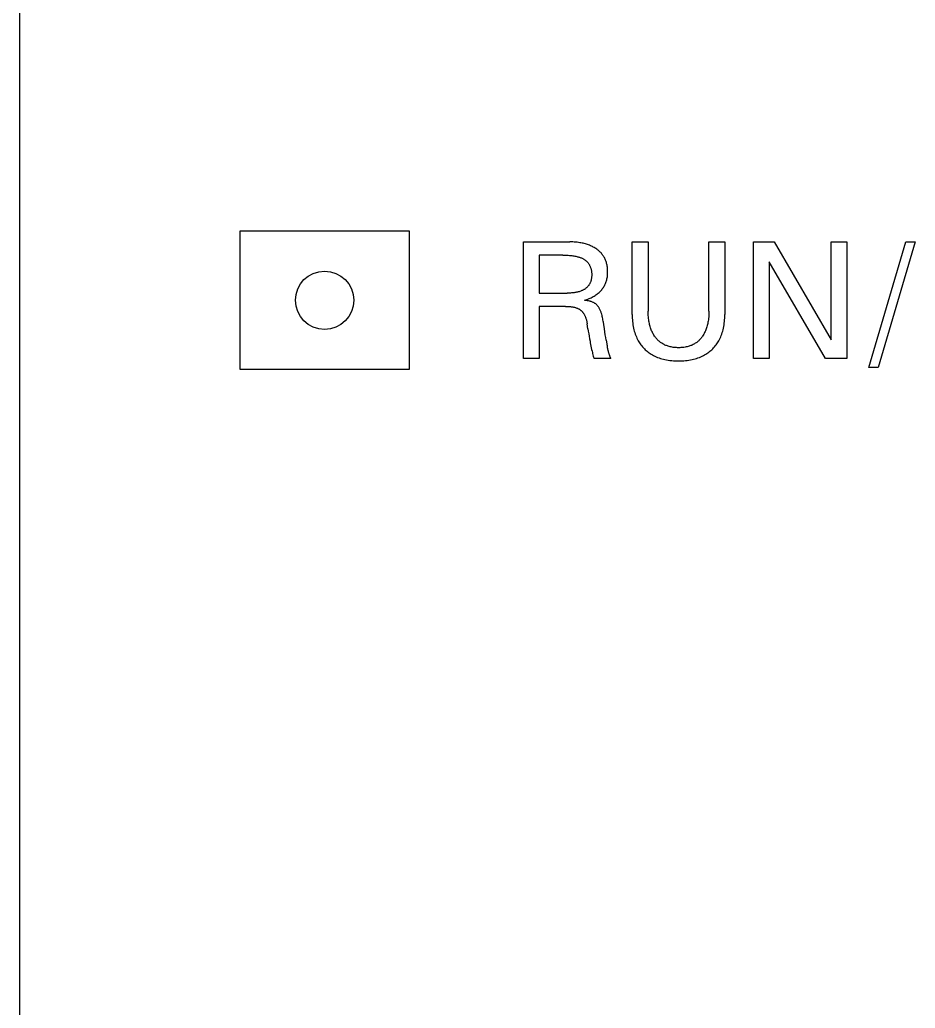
# Model space of a CAD drawing. Extents: x 0 to 420, y 0 to 297.
# Drawn here: x 143.26 to 160.15, y 206.98 to 225.62 of the extents above; entities that cross this region are included whole.
import ezdxf

# ---------------------------------------------------------------- set-up
doc = ezdxf.new("R2010")
doc.units = 0
doc.header["$LTSCALE"] = 23.1
doc.layers.add('10000_FRONT', color=7, linetype='CONTINUOUS')

msp = doc.modelspace()

# ---------------------------------------------------------------- linework, layer by layer
at = {"layer": '10000_FRONT', "color": 7, "linetype": 'CONTINUOUS'}
for p, q in [((143.262, 172.627), (143.262, 260.627)), ((147.412, 221.627), (147.412, 219.027)), ((150.612, 221.627), (147.412, 221.627)), ((150.612, 219.027), (150.612, 221.627)), ((152.762, 219.227), (152.762, 221.427)), ((152.762, 221.427), (153.638, 221.427)), ((153.666, 221.427), (153.638, 221.427)), ((153.693, 221.426), (153.666, 221.427)), ((153.72, 221.425), (153.693, 221.426)), ((153.747, 221.423), (153.72, 221.425)), ((153.774, 221.42), (153.747, 221.423)), ((153.801, 221.417), (153.774, 221.42)), ((153.828, 221.413), (153.801, 221.417)), ((153.849, 221.409), (153.828, 221.413)), ((153.87, 221.405), (153.849, 221.409)), ((153.891, 221.401), (153.87, 221.405)), ((153.911, 221.396), (153.891, 221.401)), ((153.932, 221.39), (153.911, 221.396)), ((153.952, 221.384), (153.932, 221.39)), ((153.972, 221.378), (153.952, 221.384)), ((153.992, 221.371), (153.972, 221.378)), ((154.011, 221.364), (153.992, 221.371)), ((154.029, 221.356), (154.011, 221.364)), ((154.046, 221.348), (154.029, 221.356)), ((154.064, 221.34), (154.046, 221.348)), ((154.081, 221.331), (154.064, 221.34)), ((154.098, 221.321), (154.081, 221.331)), ((154.115, 221.311), (154.098, 221.321)), ((154.131, 221.301), (154.115, 221.311)), ((154.145, 221.291), (154.131, 221.301)), ((154.159, 221.281), (154.145, 221.291)), ((154.172, 221.271), (154.159, 221.281)), ((154.185, 221.26), (154.172, 221.271)), ((154.197, 221.248), (154.185, 221.26)), ((154.816, 220.056), (154.816, 221.427)), ((154.816, 221.427), (155.116, 221.427)), ((155.116, 221.427), (155.116, 220.122)), ((156.262, 220.122), (156.262, 221.427)), ((156.262, 221.427), (156.562, 221.427)), ((156.562, 221.427), (156.562, 220.056)), ((157.101, 219.227), (157.101, 221.427)), ((157.101, 221.427), (157.493, 221.427)), ((157.493, 221.427), (158.567, 219.582)), ((158.567, 219.582), (158.567, 221.427)), ((158.567, 221.427), (158.866, 221.427)), ((158.866, 221.427), (158.866, 219.227)), ((159.276, 219.062), (159.976, 221.427)), ((160.154, 221.427), (159.454, 219.062)), ((159.976, 221.427), (160.154, 221.427)), ((153.063, 221.178), (153.063, 220.462)), ((153.507, 221.178), (153.063, 221.178)), ((153.507, 221.178), (153.533, 221.177)), ((153.533, 221.177), (153.559, 221.177)), ((153.559, 221.177), (153.584, 221.176)), ((153.584, 221.176), (153.61, 221.175)), ((153.61, 221.175), (153.635, 221.173)), ((153.635, 221.173), (153.661, 221.17)), ((153.661, 221.17), (153.679, 221.168)), ((153.679, 221.168), (153.696, 221.166)), ((153.696, 221.166), (153.714, 221.164)), ((153.714, 221.164), (153.732, 221.161)), ((153.732, 221.161), (153.75, 221.157)), ((153.75, 221.157), (153.768, 221.153)), ((153.768, 221.153), (153.785, 221.149)), ((153.785, 221.149), (153.798, 221.146)), ((153.798, 221.146), (153.81, 221.142)), ((153.81, 221.142), (153.822, 221.138)), ((153.822, 221.138), (153.834, 221.134)), ((153.834, 221.134), (153.846, 221.13)), ((153.846, 221.13), (153.858, 221.125)), ((153.858, 221.125), (153.87, 221.119)), ((153.87, 221.119), (153.882, 221.114)), ((153.882, 221.114), (153.891, 221.108)), ((153.891, 221.108), (153.901, 221.103)), ((153.901, 221.103), (153.91, 221.097)), ((153.91, 221.097), (153.919, 221.091)), ((153.919, 221.091), (153.928, 221.084)), ((153.928, 221.084), (153.937, 221.078)), ((153.937, 221.078), (153.945, 221.071)), ((153.945, 221.071), (153.953, 221.063)), ((154.21, 221.237), (154.197, 221.248)), ((154.221, 221.225), (154.21, 221.237)), ((154.233, 221.212), (154.221, 221.225)), ((154.244, 221.199), (154.233, 221.212)), ((154.254, 221.186), (154.244, 221.199)), ((154.264, 221.173), (154.254, 221.186)), ((154.273, 221.159), (154.264, 221.173)), ((154.282, 221.145), (154.273, 221.159)), ((154.29, 221.131), (154.282, 221.145)), ((154.297, 221.116), (154.29, 221.131)), ((154.304, 221.102), (154.297, 221.116)), ((154.311, 221.086), (154.304, 221.102)), ((154.317, 221.071), (154.311, 221.086)), ((154.323, 221.056), (154.317, 221.071)), ((153.953, 221.063), (153.961, 221.056)), ((153.961, 221.056), (153.969, 221.048)), ((153.969, 221.048), (153.976, 221.039)), ((153.976, 221.039), (153.983, 221.031)), ((153.983, 221.031), (153.989, 221.022)), ((153.989, 221.022), (153.995, 221.013)), ((153.995, 221.013), (154.001, 221.004)), ((154.001, 221.004), (154.007, 220.995)), ((154.007, 220.995), (154.012, 220.985)), ((154.012, 220.985), (154.017, 220.976)), ((154.017, 220.976), (154.021, 220.966)), ((154.021, 220.966), (154.025, 220.956)), ((154.025, 220.956), (154.029, 220.946)), ((154.029, 220.946), (154.033, 220.935)), ((154.033, 220.935), (154.036, 220.924)), ((154.036, 220.924), (154.039, 220.912)), ((154.039, 220.912), (154.042, 220.9)), ((154.042, 220.9), (154.045, 220.888)), ((154.045, 220.888), (154.047, 220.876)), ((154.328, 221.04), (154.323, 221.056)), ((154.333, 221.023), (154.328, 221.04)), ((154.337, 221.005), (154.333, 221.023)), ((154.341, 220.988), (154.337, 221.005)), ((154.344, 220.97), (154.341, 220.988)), ((154.347, 220.952), (154.344, 220.97)), ((154.349, 220.935), (154.347, 220.952)), ((154.351, 220.917), (154.349, 220.935)), ((154.352, 220.899), (154.351, 220.917)), ((154.352, 220.881), (154.352, 220.899)), ((157.401, 221.051), (157.401, 219.227)), ((158.462, 219.227), (157.401, 221.051)), ((154.039, 220.702), (154.036, 220.692)), ((154.042, 220.713), (154.039, 220.702)), ((154.044, 220.724), (154.042, 220.713)), ((154.046, 220.735), (154.044, 220.724)), ((154.048, 220.746), (154.046, 220.735)), ((154.047, 220.876), (154.048, 220.864)), ((154.048, 220.864), (154.05, 220.851)), ((154.049, 220.757), (154.048, 220.746)), ((154.05, 220.768), (154.049, 220.757)), ((154.05, 220.851), (154.051, 220.839)), ((154.051, 220.779), (154.05, 220.768)), ((154.051, 220.839), (154.051, 220.827)), ((154.051, 220.827), (154.052, 220.814)), ((154.052, 220.802), (154.051, 220.791)), ((154.051, 220.791), (154.051, 220.779)), ((154.052, 220.814), (154.052, 220.802)), ((154.33, 220.696), (154.335, 220.714)), ((154.335, 220.714), (154.339, 220.732)), ((154.339, 220.732), (154.343, 220.75)), ((154.343, 220.75), (154.346, 220.769)), ((154.346, 220.769), (154.348, 220.788)), ((154.348, 220.788), (154.35, 220.806)), ((154.35, 220.806), (154.351, 220.825)), ((154.351, 220.825), (154.352, 220.844)), ((154.352, 220.863), (154.352, 220.881)), ((154.352, 220.844), (154.352, 220.863)), ((153.875, 220.513), (153.865, 220.508)), ((153.885, 220.517), (153.875, 220.513)), ((153.895, 220.522), (153.885, 220.517)), ((153.904, 220.528), (153.895, 220.522)), ((153.914, 220.533), (153.904, 220.528)), ((153.923, 220.539), (153.914, 220.533)), ((153.932, 220.545), (153.923, 220.539)), ((153.941, 220.552), (153.932, 220.545)), ((153.949, 220.559), (153.941, 220.552)), ((153.957, 220.565), (153.949, 220.559)), ((153.965, 220.573), (153.957, 220.565)), ((153.973, 220.58), (153.965, 220.573)), ((153.98, 220.588), (153.973, 220.58)), ((153.987, 220.596), (153.98, 220.588)), ((153.994, 220.604), (153.987, 220.596)), ((154, 220.613), (153.994, 220.604)), ((154.006, 220.622), (154, 220.613)), ((154.011, 220.631), (154.006, 220.622)), ((154.016, 220.641), (154.011, 220.631)), ((154.021, 220.651), (154.016, 220.641)), ((154.025, 220.661), (154.021, 220.651)), ((154.029, 220.671), (154.025, 220.661)), ((154.033, 220.681), (154.029, 220.671)), ((154.036, 220.692), (154.033, 220.681)), ((154.216, 220.499), (154.228, 220.513)), ((154.228, 220.513), (154.24, 220.526)), ((154.24, 220.526), (154.251, 220.54)), ((154.251, 220.54), (154.262, 220.555)), ((154.262, 220.555), (154.272, 220.569)), ((154.272, 220.569), (154.281, 220.584)), ((154.281, 220.584), (154.29, 220.599)), ((154.29, 220.599), (154.298, 220.615)), ((154.298, 220.615), (154.305, 220.63)), ((154.305, 220.63), (154.312, 220.646)), ((154.312, 220.646), (154.319, 220.663)), ((154.319, 220.663), (154.325, 220.679)), ((154.325, 220.679), (154.33, 220.696)), ((153.063, 220.462), (153.587, 220.462)), ((153.603, 220.462), (153.587, 220.462)), ((153.62, 220.462), (153.603, 220.462)), ((153.636, 220.463), (153.62, 220.462)), ((153.652, 220.463), (153.636, 220.463)), ((153.669, 220.464), (153.652, 220.463)), ((153.685, 220.465), (153.669, 220.464)), ((153.701, 220.467), (153.685, 220.465)), ((153.718, 220.469), (153.701, 220.467)), ((153.734, 220.471), (153.718, 220.469)), ((153.75, 220.474), (153.734, 220.471)), ((153.766, 220.477), (153.75, 220.474)), ((153.782, 220.48), (153.766, 220.477)), ((153.798, 220.484), (153.782, 220.48)), ((153.814, 220.489), (153.798, 220.484)), ((153.829, 220.494), (153.814, 220.489)), ((153.845, 220.5), (153.829, 220.494)), ((153.855, 220.504), (153.845, 220.5)), ((153.865, 220.508), (153.855, 220.504)), ((153.917, 220.328), (153.939, 220.334)), ((153.935, 220.325), (153.917, 220.328)), ((153.953, 220.323), (153.935, 220.325)), ((153.939, 220.334), (153.96, 220.341)), ((153.96, 220.341), (153.981, 220.349)), ((153.981, 220.349), (154.002, 220.358)), ((154.002, 220.358), (154.022, 220.366)), ((154.022, 220.366), (154.041, 220.375)), ((154.041, 220.375), (154.06, 220.385)), ((154.06, 220.385), (154.079, 220.395)), ((154.079, 220.395), (154.097, 220.405)), ((154.097, 220.405), (154.114, 220.416)), ((154.114, 220.416), (154.131, 220.428)), ((154.131, 220.428), (154.148, 220.44)), ((154.148, 220.44), (154.162, 220.451)), ((154.162, 220.451), (154.176, 220.462)), ((154.176, 220.462), (154.19, 220.474)), ((154.19, 220.474), (154.203, 220.487)), ((154.203, 220.487), (154.216, 220.499)), ((153.063, 220.212), (153.063, 219.227)), ((153.559, 220.212), (153.063, 220.212)), ((153.559, 220.212), (153.572, 220.212)), ((153.572, 220.212), (153.585, 220.212)), ((153.585, 220.212), (153.598, 220.212)), ((153.598, 220.212), (153.61, 220.211)), ((153.61, 220.211), (153.623, 220.21)), ((153.623, 220.21), (153.636, 220.209)), ((153.636, 220.209), (153.649, 220.208)), ((153.649, 220.208), (153.662, 220.206)), ((153.662, 220.206), (153.675, 220.205)), ((153.675, 220.205), (153.685, 220.203)), ((153.685, 220.203), (153.696, 220.201)), ((153.696, 220.201), (153.707, 220.199)), ((153.707, 220.199), (153.717, 220.197)), ((153.717, 220.197), (153.728, 220.194)), ((153.728, 220.194), (153.738, 220.191)), ((153.738, 220.191), (153.748, 220.188)), ((153.748, 220.188), (153.759, 220.185)), ((153.759, 220.185), (153.769, 220.181)), ((153.769, 220.181), (153.777, 220.178)), ((153.777, 220.178), (153.784, 220.175)), ((153.784, 220.175), (153.792, 220.172)), ((153.792, 220.172), (153.799, 220.168)), ((153.799, 220.168), (153.806, 220.164)), ((153.806, 220.164), (153.814, 220.16)), ((153.814, 220.16), (153.821, 220.156)), ((153.821, 220.156), (153.828, 220.152)), ((153.828, 220.152), (153.834, 220.147)), ((153.834, 220.147), (153.841, 220.142)), ((153.841, 220.142), (153.847, 220.137)), ((153.847, 220.137), (153.853, 220.132)), ((153.971, 220.319), (153.953, 220.323)), ((153.989, 220.316), (153.971, 220.319)), ((154.007, 220.312), (153.989, 220.316)), ((154.019, 220.308), (154.007, 220.312)), ((154.031, 220.305), (154.019, 220.308)), ((154.043, 220.301), (154.031, 220.305)), ((154.055, 220.296), (154.043, 220.301)), ((154.067, 220.291), (154.055, 220.296)), ((154.079, 220.286), (154.067, 220.291)), ((154.087, 220.282), (154.079, 220.286)), ((154.096, 220.278), (154.087, 220.282)), ((154.104, 220.273), (154.096, 220.278)), ((154.112, 220.268), (154.104, 220.273)), ((154.119, 220.263), (154.112, 220.268)), ((154.127, 220.257), (154.119, 220.263)), ((154.134, 220.251), (154.127, 220.257)), ((154.141, 220.245), (154.134, 220.251)), ((154.148, 220.238), (154.141, 220.245)), ((154.155, 220.231), (154.148, 220.238)), ((154.161, 220.224), (154.155, 220.231)), ((154.168, 220.216), (154.161, 220.224)), ((154.173, 220.209), (154.168, 220.216)), ((154.179, 220.201), (154.173, 220.209)), ((154.184, 220.192), (154.179, 220.201)), ((154.19, 220.184), (154.184, 220.192)), ((154.194, 220.176), (154.19, 220.184)), ((154.201, 220.164), (154.194, 220.176)), ((154.207, 220.152), (154.201, 220.164)), ((154.213, 220.139), (154.207, 220.152)), ((154.218, 220.127), (154.213, 220.139)), ((153.853, 220.132), (153.859, 220.127)), ((153.859, 220.127), (153.864, 220.122)), ((153.864, 220.122), (153.869, 220.116)), ((153.869, 220.116), (153.875, 220.111)), ((153.875, 220.111), (153.88, 220.105)), ((153.88, 220.105), (153.884, 220.099)), ((153.884, 220.099), (153.889, 220.093)), ((153.889, 220.093), (153.894, 220.086)), ((153.894, 220.086), (153.898, 220.08)), ((153.898, 220.08), (153.903, 220.072)), ((153.903, 220.072), (153.908, 220.064)), ((153.908, 220.064), (153.913, 220.055)), ((153.913, 220.055), (153.917, 220.047)), ((153.917, 220.047), (153.921, 220.038)), ((153.921, 220.038), (153.925, 220.029)), ((153.925, 220.029), (153.929, 220.02)), ((153.929, 220.02), (153.933, 220.011)), ((153.933, 220.011), (153.936, 220.002)), ((153.936, 220.002), (153.939, 219.993)), ((153.939, 219.993), (153.943, 219.981)), ((153.943, 219.981), (153.947, 219.969)), ((153.947, 219.969), (153.951, 219.957)), ((153.951, 219.957), (153.954, 219.944)), ((154.223, 220.114), (154.218, 220.127)), ((154.228, 220.102), (154.223, 220.114)), ((154.232, 220.089), (154.228, 220.102)), ((154.236, 220.076), (154.232, 220.089)), ((154.24, 220.063), (154.236, 220.076)), ((154.246, 220.042), (154.24, 220.063)), ((154.251, 220.021), (154.246, 220.042)), ((154.256, 219.999), (154.251, 220.021)), ((154.26, 219.978), (154.256, 219.999)), ((154.264, 219.956), (154.26, 219.978)), ((154.268, 219.935), (154.264, 219.956)), ((154.816, 220.056), (154.816, 220.024)), ((154.816, 220.024), (154.817, 219.992)), ((154.817, 219.992), (154.819, 219.96)), ((154.819, 219.96), (154.821, 219.928)), ((155.117, 220.095), (155.116, 220.122)), ((155.118, 220.068), (155.117, 220.095)), ((155.119, 220.04), (155.118, 220.068)), ((155.121, 220.013), (155.119, 220.04)), ((155.124, 219.986), (155.121, 220.013)), ((155.127, 219.959), (155.124, 219.986)), ((155.131, 219.932), (155.127, 219.959)), ((156.252, 219.959), (156.248, 219.932)), ((156.255, 219.986), (156.252, 219.959)), ((156.258, 220.013), (156.255, 219.986)), ((156.26, 220.04), (156.258, 220.013)), ((156.261, 220.067), (156.26, 220.04)), ((156.262, 220.095), (156.261, 220.067)), ((156.262, 220.122), (156.262, 220.095)), ((156.556, 219.928), (156.559, 219.96)), ((156.559, 219.96), (156.56, 219.992)), ((156.56, 219.992), (156.561, 220.024)), ((156.561, 220.024), (156.562, 220.056)), ((153.954, 219.944), (153.957, 219.932)), ((153.957, 219.932), (153.959, 219.919)), ((153.959, 219.919), (153.962, 219.907)), ((153.962, 219.907), (153.964, 219.894)), ((153.964, 219.894), (153.966, 219.882)), ((153.98, 219.79), (153.966, 219.882)), ((153.98, 219.79), (153.987, 219.742)), ((154.271, 219.913), (154.268, 219.935)), ((154.278, 219.872), (154.271, 219.913)), ((154.29, 219.789), (154.278, 219.872)), ((154.298, 219.733), (154.29, 219.789)), ((154.821, 219.928), (154.825, 219.895)), ((154.825, 219.895), (154.829, 219.863)), ((154.829, 219.863), (154.835, 219.832)), ((154.835, 219.832), (154.841, 219.8)), ((154.841, 219.8), (154.847, 219.772)), ((154.847, 219.772), (154.855, 219.744)), ((155.135, 219.912), (155.131, 219.932)), ((155.139, 219.891), (155.135, 219.912)), ((155.143, 219.871), (155.139, 219.891)), ((155.149, 219.85), (155.143, 219.871)), ((155.154, 219.83), (155.149, 219.85)), ((155.16, 219.81), (155.154, 219.83)), ((155.167, 219.79), (155.16, 219.81)), ((155.175, 219.771), (155.167, 219.79)), ((155.182, 219.753), (155.175, 219.771)), ((156.205, 219.77), (156.198, 219.752)), ((156.212, 219.79), (156.205, 219.77)), ((156.219, 219.809), (156.212, 219.79)), ((156.225, 219.829), (156.219, 219.809)), ((156.231, 219.85), (156.225, 219.829)), ((156.236, 219.87), (156.231, 219.85)), ((156.24, 219.89), (156.236, 219.87)), ((156.244, 219.911), (156.24, 219.89)), ((156.248, 219.932), (156.244, 219.911)), ((156.523, 219.744), (156.53, 219.772)), ((156.53, 219.772), (156.536, 219.8)), ((156.536, 219.8), (156.543, 219.832)), ((156.543, 219.832), (156.548, 219.863)), ((156.548, 219.863), (156.552, 219.895)), ((156.552, 219.895), (156.556, 219.928)), ((153.987, 219.742), (153.995, 219.695)), ((153.995, 219.695), (154.002, 219.648)), ((154.002, 219.648), (154.011, 219.601)), ((154.011, 219.601), (154.019, 219.554)), ((154.307, 219.677), (154.298, 219.733)), ((154.316, 219.626), (154.307, 219.677)), ((154.324, 219.576), (154.316, 219.626)), ((154.855, 219.744), (154.863, 219.717)), ((154.863, 219.717), (154.872, 219.69)), ((154.872, 219.69), (154.882, 219.663)), ((154.882, 219.663), (154.893, 219.636)), ((154.893, 219.636), (154.904, 219.61)), ((154.904, 219.61), (154.917, 219.585)), ((154.917, 219.585), (154.929, 219.564)), ((155.19, 219.736), (155.182, 219.753)), ((155.198, 219.718), (155.19, 219.736)), ((155.207, 219.702), (155.198, 219.718)), ((155.216, 219.685), (155.207, 219.702)), ((155.226, 219.669), (155.216, 219.685)), ((155.236, 219.653), (155.226, 219.669)), ((155.247, 219.637), (155.236, 219.653)), ((155.257, 219.624), (155.247, 219.637)), ((155.267, 219.611), (155.257, 219.624)), ((155.278, 219.599), (155.267, 219.611)), ((155.289, 219.587), (155.278, 219.599)), ((155.3, 219.575), (155.289, 219.587)), ((156.092, 219.587), (156.081, 219.575)), ((156.103, 219.599), (156.092, 219.587)), ((156.113, 219.611), (156.103, 219.599)), ((156.123, 219.624), (156.113, 219.611)), ((156.133, 219.637), (156.123, 219.624)), ((156.144, 219.653), (156.133, 219.637)), ((156.154, 219.668), (156.144, 219.653)), ((156.164, 219.685), (156.154, 219.668)), ((156.173, 219.701), (156.164, 219.685)), ((156.182, 219.718), (156.173, 219.701)), ((156.19, 219.735), (156.182, 219.718)), ((156.198, 219.752), (156.19, 219.735)), ((156.449, 219.564), (156.46, 219.585)), ((156.46, 219.585), (156.473, 219.61)), ((156.473, 219.61), (156.485, 219.636)), ((156.485, 219.636), (156.496, 219.663)), ((156.496, 219.663), (156.506, 219.69)), ((156.506, 219.69), (156.515, 219.717)), ((156.515, 219.717), (156.523, 219.744)), ((154.019, 219.554), (154.025, 219.522)), ((154.025, 219.522), (154.031, 219.491)), ((154.031, 219.491), (154.037, 219.46)), ((154.037, 219.46), (154.043, 219.429)), ((154.043, 219.429), (154.05, 219.397)), ((154.05, 219.397), (154.057, 219.366)), ((154.324, 219.576), (154.344, 219.466)), ((154.346, 219.453), (154.344, 219.466)), ((154.349, 219.44), (154.346, 219.453)), ((154.352, 219.427), (154.349, 219.44)), ((154.354, 219.414), (154.352, 219.427)), ((154.357, 219.401), (154.354, 219.414)), ((154.36, 219.388), (154.357, 219.401)), ((154.929, 219.564), (154.941, 219.543)), ((154.941, 219.543), (154.953, 219.523)), ((154.953, 219.523), (154.967, 219.503)), ((154.967, 219.503), (154.981, 219.484)), ((154.981, 219.484), (154.996, 219.465)), ((154.996, 219.465), (155.011, 219.447)), ((155.011, 219.447), (155.027, 219.429)), ((155.027, 219.429), (155.044, 219.412)), ((155.044, 219.412), (155.061, 219.395)), ((155.061, 219.395), (155.079, 219.379)), ((155.312, 219.564), (155.3, 219.575)), ((155.324, 219.553), (155.312, 219.564)), ((155.337, 219.543), (155.324, 219.553)), ((155.349, 219.533), (155.337, 219.543)), ((155.362, 219.524), (155.349, 219.533)), ((155.376, 219.515), (155.362, 219.524)), ((155.39, 219.506), (155.376, 219.515)), ((155.404, 219.498), (155.39, 219.506)), ((155.419, 219.49), (155.404, 219.498)), ((155.433, 219.483), (155.419, 219.49)), ((155.448, 219.477), (155.433, 219.483)), ((155.464, 219.471), (155.448, 219.477)), ((155.479, 219.465), (155.464, 219.471)), ((155.494, 219.46), (155.479, 219.465)), ((155.51, 219.455), (155.494, 219.46)), ((155.53, 219.45), (155.51, 219.455)), ((155.549, 219.446), (155.53, 219.45)), ((155.569, 219.442), (155.549, 219.446)), ((155.589, 219.439), (155.569, 219.442)), ((155.609, 219.437), (155.589, 219.439)), ((155.63, 219.435), (155.609, 219.437)), ((155.65, 219.434), (155.63, 219.435)), ((155.67, 219.433), (155.65, 219.434)), ((155.69, 219.433), (155.67, 219.433)), ((155.711, 219.433), (155.69, 219.433)), ((155.731, 219.434), (155.711, 219.433)), ((155.751, 219.435), (155.731, 219.434)), ((155.771, 219.437), (155.751, 219.435)), ((155.792, 219.439), (155.771, 219.437)), ((155.812, 219.442), (155.792, 219.439)), ((155.832, 219.446), (155.812, 219.442)), ((155.851, 219.45), (155.832, 219.446)), ((155.871, 219.455), (155.851, 219.45)), ((155.887, 219.46), (155.871, 219.455)), ((155.902, 219.465), (155.887, 219.46)), ((155.918, 219.471), (155.902, 219.465)), ((155.933, 219.477), (155.918, 219.471)), ((155.948, 219.483), (155.933, 219.477)), ((155.963, 219.49), (155.948, 219.483)), ((155.977, 219.498), (155.963, 219.49)), ((155.991, 219.506), (155.977, 219.498)), ((156.005, 219.515), (155.991, 219.506)), ((156.019, 219.524), (156.005, 219.515)), ((156.032, 219.533), (156.019, 219.524)), ((156.045, 219.543), (156.032, 219.533)), ((156.057, 219.553), (156.045, 219.543)), ((156.069, 219.564), (156.057, 219.553)), ((156.081, 219.575), (156.069, 219.564)), ((156.298, 219.379), (156.316, 219.395)), ((156.316, 219.395), (156.333, 219.412)), ((156.333, 219.412), (156.35, 219.429)), ((156.35, 219.429), (156.366, 219.447)), ((156.366, 219.447), (156.381, 219.465)), ((156.381, 219.465), (156.396, 219.484)), ((156.396, 219.484), (156.41, 219.503)), ((156.41, 219.503), (156.424, 219.523)), ((156.424, 219.523), (156.437, 219.543)), ((156.437, 219.543), (156.449, 219.564)), ((153.063, 219.227), (152.762, 219.227)), ((154.057, 219.366), (154.063, 219.343)), ((154.063, 219.343), (154.069, 219.32)), ((154.069, 219.32), (154.075, 219.297)), ((154.075, 219.297), (154.081, 219.274)), ((154.081, 219.274), (154.088, 219.251)), ((154.088, 219.251), (154.095, 219.229)), ((154.415, 219.229), (154.095, 219.229)), ((154.364, 219.375), (154.36, 219.388)), ((154.366, 219.366), (154.364, 219.375)), ((154.368, 219.357), (154.366, 219.366)), ((154.371, 219.347), (154.368, 219.357)), ((154.373, 219.338), (154.371, 219.347)), ((154.376, 219.329), (154.373, 219.338)), ((154.379, 219.319), (154.376, 219.329)), ((154.382, 219.31), (154.379, 219.319)), ((154.385, 219.301), (154.382, 219.31)), ((154.388, 219.292), (154.385, 219.301)), ((154.391, 219.285), (154.388, 219.292)), ((154.393, 219.277), (154.391, 219.285)), ((154.396, 219.27), (154.393, 219.277)), ((154.399, 219.263), (154.396, 219.27)), ((154.402, 219.256), (154.399, 219.263)), ((154.405, 219.249), (154.402, 219.256)), ((154.408, 219.242), (154.405, 219.249)), ((154.411, 219.235), (154.408, 219.242)), ((154.415, 219.229), (154.411, 219.235)), ((155.079, 219.379), (155.097, 219.364)), ((155.097, 219.364), (155.116, 219.349)), ((155.116, 219.349), (155.135, 219.335)), ((155.135, 219.335), (155.155, 219.321)), ((155.155, 219.321), (155.175, 219.308)), ((155.175, 219.308), (155.196, 219.296)), ((155.196, 219.296), (155.217, 219.285)), ((155.217, 219.285), (155.243, 219.272)), ((155.243, 219.272), (155.269, 219.26)), ((155.269, 219.26), (155.295, 219.249)), ((155.295, 219.249), (155.322, 219.24)), ((155.322, 219.24), (155.349, 219.231)), ((155.349, 219.231), (155.377, 219.222)), ((155.377, 219.222), (155.404, 219.215)), ((155.404, 219.215), (155.432, 219.209)), ((155.432, 219.209), (155.464, 219.202)), ((155.914, 219.202), (155.945, 219.209)), ((155.945, 219.209), (155.973, 219.215)), ((155.973, 219.215), (156.001, 219.222)), ((156.001, 219.222), (156.028, 219.231)), ((156.028, 219.231), (156.055, 219.24)), ((156.055, 219.24), (156.082, 219.249)), ((156.082, 219.249), (156.109, 219.26)), ((156.109, 219.26), (156.135, 219.272)), ((156.135, 219.272), (156.16, 219.285)), ((156.16, 219.285), (156.181, 219.296)), ((156.181, 219.296), (156.202, 219.308)), ((156.202, 219.308), (156.222, 219.321)), ((156.222, 219.321), (156.242, 219.335)), ((156.242, 219.335), (156.261, 219.349)), ((156.261, 219.349), (156.28, 219.364)), ((156.28, 219.364), (156.298, 219.379)), ((157.401, 219.227), (157.101, 219.227)), ((158.866, 219.227), (158.462, 219.227)), ((147.412, 219.027), (150.612, 219.027)), ((155.464, 219.202), (155.496, 219.197)), ((155.496, 219.197), (155.528, 219.193)), ((155.528, 219.193), (155.56, 219.189)), ((155.56, 219.189), (155.592, 219.187)), ((155.592, 219.187), (155.624, 219.185)), ((155.624, 219.185), (155.656, 219.184)), ((155.656, 219.184), (155.689, 219.183)), ((155.689, 219.183), (155.721, 219.184)), ((155.721, 219.184), (155.753, 219.185)), ((155.753, 219.185), (155.786, 219.187)), ((155.786, 219.187), (155.818, 219.189)), ((155.818, 219.189), (155.85, 219.193)), ((155.85, 219.193), (155.882, 219.197)), ((155.882, 219.197), (155.914, 219.202)), ((159.454, 219.062), (159.276, 219.062))]:
    msp.add_line(p, q, dxfattribs=at)
msp.add_circle((149.012, 220.327), 0.55, dxfattribs=at)

doc.saveas('drawing.dxf')
